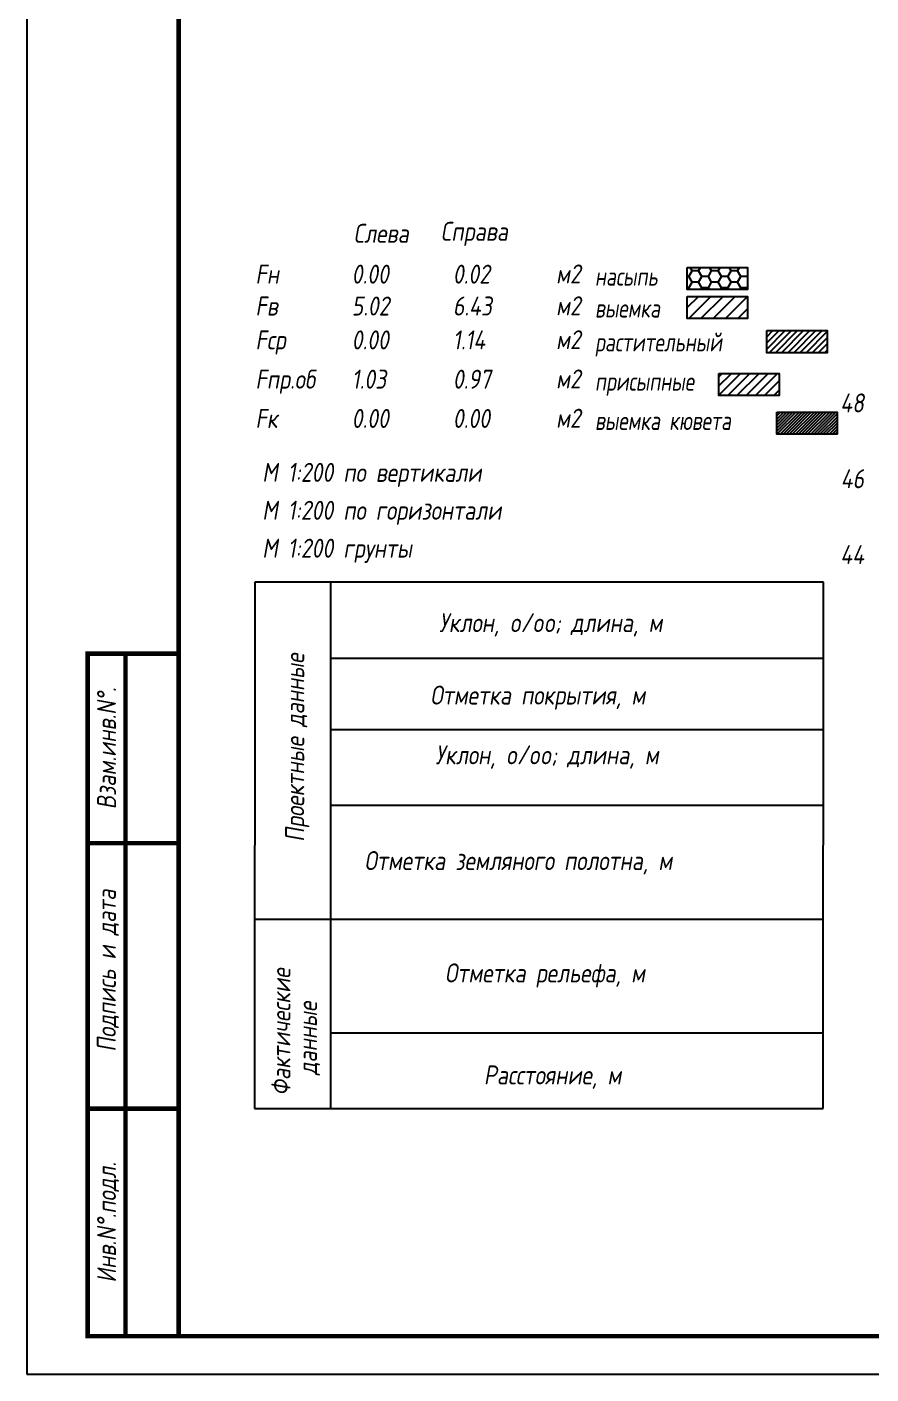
# Model space of a CAD drawing. Extents: x -717 to 1451, y -133302 to 233.
# Drawn here: x -30.1 to 81.3, y -85103.4 to -84925.8 of the extents above; entities that cross this region are included whole.
import ezdxf
from ezdxf.enums import TextEntityAlignment as Align

# ---------------------------------------------------------------- set-up
doc = ezdxf.new("R2010")
doc.units = 0
for name, color, linetype in [('Зарамочное оформление', 7, 'Continuous'), ('Линейка абсолютных высот', 7, 'Continuous'), ('Объем выемки', 7, 'Continuous'), ('Объем кюветов', 7, 'Continuous'), ('Объем насыпи', 7, 'Continuous'), ('Объем присыпных обочин', 7, 'Continuous'), ('Объем срезки растительного слоя', 7, 'Continuous'), ('Объём_2650', 7, 'Continuous'), ('Таблица', 7, 'Continuous')]:
    doc.layers.add(name, color=color, linetype=linetype)
for name, color, linetype, true_color in [('Объём_2563', 7, 'Continuous', 0xff8000), ('Объём_2570', 7, 'Continuous', 0x80ff00), ('Объём_2600', 7, 'Continuous', 0x808000), ('Объём_2620', 2, 'Continuous', 0xffff00)]:
    doc.layers.add(name, color=color, linetype=linetype, true_color=true_color)
doc.styles.add('М', font='romand.shx', dxfattribs={"width": 0.8, "oblique": 10, "height": 2.5})

# ---------------------------------------------------------------- blocks, each defined once
blk = doc.blocks.new('условные обозначения')
at = {"layer": 'Объём_2563'}
h = blk.add_hatch(dxfattribs=at)
h.set_pattern_fill('ANSI31', color=256, scale=0.3)
h.set_pattern_definition([(45, (-34.5, -100.5), (-0.673519, 0.673519), [])])
h.paths.add_polyline_path([(18.26, 7.53), (27.08, 7.53), (27.08, 4.62), (18.26, 4.62)])
at = {"layer": 'Объём_2570'}
h = blk.add_hatch(dxfattribs=at)
h.set_pattern_fill('ANSI31', color=3, scale=0.2)
h.set_pattern_definition([(45, (-32.9034, -100.5), (-0.4490128, 0.4490128), [])])
h.paths.add_polyline_path([(25.29, 13.16), (34.12, 13.16), (34.12, 10.25), (25.29, 10.25)])
at = {"layer": 'Объём_2600'}
h = blk.add_hatch(dxfattribs=at)
h.set_pattern_fill('ANSI31', color=6, scale=0.4)
h.set_pattern_definition([(45, (-34.5, -100.5), (-0.898026, 0.898026), [])])
h.paths.add_polyline_path([(13.63, 17.67), (22.46, 17.67), (22.46, 14.76), (13.63, 14.76)])
at = {"layer": 'Объём_2620'}
h = blk.add_hatch(dxfattribs=at)
h.set_pattern_fill('ANSI31', color=2, scale=0.1)
h.set_pattern_definition([(45, (-33.755, -100.5), (-0.2245064, 0.2245064), [])])
h.paths.add_polyline_path([(26.75, 2.41), (35.57, 2.41), (35.57, -0.5), (26.75, -0.5)])
at = {"layer": 'Объём_2650'}
h = blk.add_hatch(dxfattribs=at)
h.set_pattern_fill('HONEY', color=5, scale=0.3)
h.set_pattern_definition([(0, (-34.5, -100.5), (1.42875, 0.824889), [0.9525, -1.905]), (120, (-34.5, -100.5), (-1.42875, 0.824889), [0.9525, -1.905]), (60, (-34.5, -100.5), (3e-09, 1.6497784), [-1.905, 0.9525])])
h.paths.add_polyline_path([(13.63, 21.49), (22.46, 21.49), (22.46, 18.58), (13.63, 18.58)])
at = {"layer": 'Объём_2563'}
blk.add_lwpolyline([(18.26, 7.53), (27.08, 7.53), (27.08, 4.62), (18.26, 4.62)], close=True, dxfattribs=at)
at = {"layer": 'Объём_2620', "color": 2}
blk.add_lwpolyline([(26.75, 2.41), (35.57, 2.41), (35.57, -0.5), (26.75, -0.5)], close=True, dxfattribs=at)
at = {"layer": 'Объём_2650', "color": 5}
blk.add_lwpolyline([(13.63, 21.49), (22.46, 21.49), (22.46, 18.58), (13.63, 18.58)], close=True, dxfattribs=at)
at = {"layer": 'Объём_2650', "color": 6}
blk.add_lwpolyline([(13.63, 17.67), (22.46, 17.67), (22.46, 14.76), (13.63, 14.76)], close=True, dxfattribs=at)
at = {"layer": 'Объём_2650', "color": 3}
blk.add_lwpolyline([(25.29, 13.16), (34.12, 13.16), (34.12, 10.25), (25.29, 10.25)], close=True, dxfattribs=at)
at = {"layer": 'Объем насыпи', "color": 1, "style": 'М', "oblique": 10, "width": 0.8}
for s, p in [('насыпь', (0.09, 19.09)), ('выемка', (0.09, 14.89)), ('растительный', (0.09, 10.42)), ('присыпные', (0.09, 5.24)), ('выемка кювета', (0.09, 0.06))]:
    blk.add_text(s, height=2.5, dxfattribs=at).set_placement(p)

msp = doc.modelspace()

# ---------------------------------------------------------------- linework, layer by layer
at = {"layer": 'Таблица', "linetype": 'Continuous', "flags": 128}
for points in [[(0, -84999), (-0.054, -85068.421)], [(75, -84999), (0, -84999)], [(10, -84999), (10, -85068.421)], [(74.946, -85068.421), (75, -84999)], [(10, -85009), (75, -85009)], [(10, -85018.421), (75, -85018.421)], [(9.946, -85028.421), (74.946, -85028.421)], [(-0.054, -85043.421), (74.946, -85043.421)], [(9.946, -85058.421), (74.946, -85058.421)], [(-0.054, -85068.421), (74.946, -85068.421)]]:
    msp.add_lwpolyline(points, dxfattribs=at)

# ---------------------------------------------------------------- block references
at = {"layer": 'Объём_2570', "xscale": 0.9}
msp.add_blockref('условные обозначения', (44.779, -84978.99), dxfattribs=at)

# ---------------------------------------------------------------- texts
at = {"style": 'М', "oblique": 10, "width": 0.8}
msp.add_text('М 1:200 грунты', height=2.5, dxfattribs=at).set_placement((0.973, -84995.769))
at = {"layer": 'Линейка абсолютных высот', "style": 'М', "oblique": 10, "width": 0.8}
for s, p in [('48', (80.353, -84975.361)), ('46', (80.353, -84985.361)), ('44', (80.353, -84995.361))]:
    msp.add_text(s, height=2.5, dxfattribs=at).set_placement(p, align=Align.MIDDLE_RIGHT)
at = {"layer": 'Объем выемки', "style": 'М', "oblique": 10, "width": 0.8}
for s, p in [('Fв', (0.085, -84963.835)), ('5.02', (12.785, -84963.835)), ('6.43', (26.126, -84963.835)), ('м2', (39.731, -84963.802))]:
    msp.add_text(s, height=2.5, dxfattribs=at).set_placement(p)
at = {"layer": 'Объем кюветов', "style": 'М', "oblique": 10, "width": 0.8}
for s, p in [('Fк', (0.085, -84978.66)), ('0.00', (12.785, -84978.66)), ('0.00', (26.126, -84978.66)), ('м2', (39.731, -84978.627))]:
    msp.add_text(s, height=2.5, dxfattribs=at).set_placement(p)
at = {"layer": 'Объем насыпи', "style": 'М', "oblique": 10, "width": 0.8}
for s, p in [('Слева', (13.029, -84954.249)), ('Справа', (24.522, -84953.982)), ('Fн', (0.085, -84959.63)), ('0.00', (12.785, -84959.63)), ('0.02', (26.126, -84959.63)), ('м2', (39.731, -84959.597))]:
    msp.add_text(s, height=2.5, dxfattribs=at).set_placement(p)
at = {"layer": 'Объем присыпных обочин', "style": 'М', "oblique": 10, "width": 0.8}
for s, p in [('Fпр.об', (0.085, -84973.481)), ('1.03', (12.785, -84973.481)), ('0.97', (26.126, -84973.481)), ('м2', (39.731, -84973.448))]:
    msp.add_text(s, height=2.5, dxfattribs=at).set_placement(p)
at = {"layer": 'Объем срезки растительного слоя', "style": 'М', "oblique": 10, "width": 0.8}
for s, p in [('Fср', (0.085, -84968.303)), ('0.00', (12.785, -84968.303)), ('1.14', (26.126, -84968.303)), ('м2', (39.731, -84968.269))]:
    msp.add_text(s, height=2.5, dxfattribs=at).set_placement(p)
at = {"layer": 'Таблица', "style": 'М', "oblique": 10, "width": 0.8}
for s, p in [('М 1:200 по вертикали', (0.973, -84985.769)), ('М 1:200 по горизонтали', (0.973, -84990.769)), ('Уклон, o/oo; длина, м', (24.315, -85005.584)), ('Отметка покрытия, м', (23.148, -85015.139)), ('Уклон, o/oo; длина, м', (23.824, -85023.017)), ('Отметка земляного полотна, м', (14.462, -85036.965)), ('Отметка рельефа, м', (25.077, -85051.777)), ('Расстояние, м', (30.202, -85065.23))]:
    msp.add_text(s, height=2.5, dxfattribs=at).set_placement(p)
for s, p in [('Проектные данные ', (6.519, -85033.25)), ('Фактические ', (4.698, -85066.705)), ('данные', (8.204, -85064))]:
    msp.add_text(s, height=2.5, rotation=90, dxfattribs=at).set_placement(p)

# ---------------------------------------------------------------- wipeouts: each hides what was drawn before it
msp.add_wipeout([(-10.054, -85008.421), (-22.054, -85008.421), (-22.054, -85098.421), (-10.054, -85098.421)]).dxf.layer = 'Зарамочное оформление'

# ---------------------------------------------------------------- next in the draw order: linework, layer by layer
at = {"flags": 128}
msp.add_lwpolyline([(-30.054, -85103.421), (389.946, -85103.421), (389.946, -84806.421), (-30.054, -84806.421)], close=True, dxfattribs=at)
at = {"const_width": 0.6, "flags": 128}
msp.add_lwpolyline([(-10.054, -85098.421), (384.946, -85098.421), (384.946, -84811.421), (-10.054, -84811.421)], close=True, dxfattribs=at)
at = {"layer": 'Зарамочное оформление', "linetype": 'Continuous', "lineweight": -3, "const_width": 0.6, "flags": 128}
for points in [[(-10.054, -85098.421), (-22.054, -85098.421), (-22.054, -85008.421), (-10.054, -85008.421)], [(-17.054, -85098.421), (-17.054, -85008.421)], [(-22.054, -85033.421), (-10.054, -85033.421)], [(-22.054, -85068.421), (-10.054, -85068.421)]]:
    msp.add_lwpolyline(points, dxfattribs=at)

# ---------------------------------------------------------------- next in the draw order: texts
at = {"layer": 'Зарамочное оформление', "lineweight": 15, "style": 'М', "oblique": 10, "width": 0.8}
for s, p in [('Взам.инв.N%%d.', (-19.554, -85020.921)), ('Подпись и дата', (-19.572, -85050.227)), ('Инв.N%%d.подл.', (-19.554, -85083.421))]:
    msp.add_text(s, height=2.5, rotation=90, dxfattribs=at).set_placement(p, align=Align.MIDDLE_CENTER)

doc.saveas('drawing.dxf')
